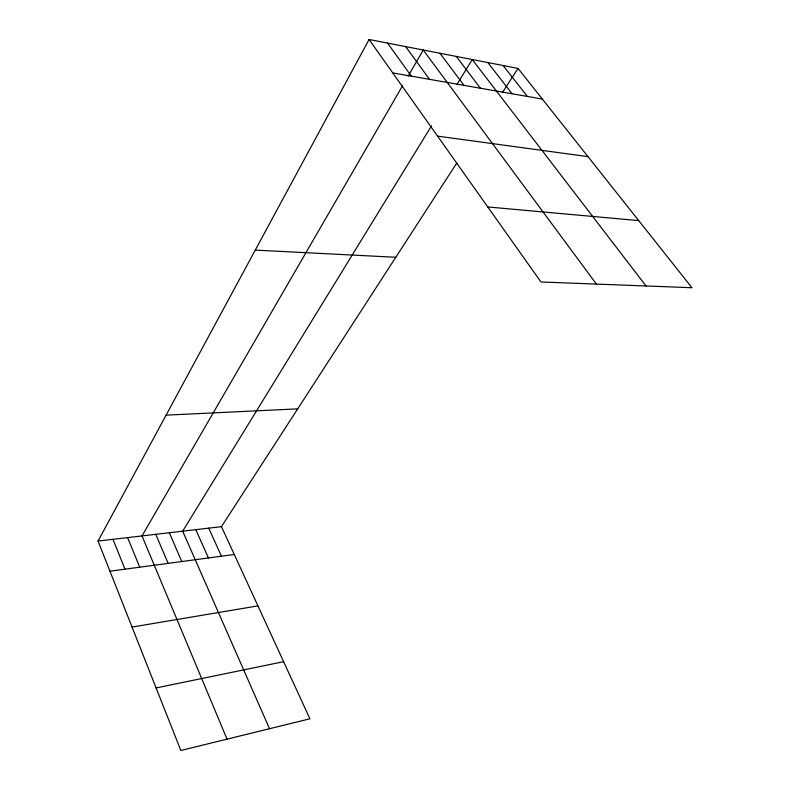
<?xml version="1.0" encoding="UTF-8"?>
<svg xmlns="http://www.w3.org/2000/svg" width="790" height="790" viewBox="0 0 790 790"><rect width="100%" height="100%" fill="white"/><g stroke="black" fill="none" stroke-linecap="round" stroke-linejoin="round"><path stroke-width="1.19" d="M456.827 162.987L221.457 526.654L309.917 718.801L180.831 750.5L98.049 541.061L369.078 39.5L518.043 68.414L691.951 287.728L540.952 281.981L369.078 39.5M402.594 85.705L142.012 535.926L227.036 739.154M408.124 76.156L423.252 50.017L596.42 284.094M431.488 125.896L182.668 531.186L269.538 728.716M456.818 84.648L472.232 59.527L646.032 285.98M502.292 92.746L518.043 68.414M156.104 687.932L283.62 661.684M132.039 627.062L257.935 605.89M109.958 571.2L234.275 554.481M98.049 541.061L221.457 526.654M166.078 415.155L297.702 408.855M255.269 250.104L395.81 257.273M487.766 206.95L638.725 220.608M437.571 136.127L587.997 156.637M392.768 72.917L542.335 99.056M503.102 65.521L527.374 96.439M487.845 62.558L512.068 93.763M456.274 56.426L480.399 88.233M439.951 53.256L464.007 85.369M405.625 46.59L429.523 79.346M387.574 43.095L411.373 76.166M208.728 528.145L221.457 556.209M195.802 529.656L208.442 557.957M169.327 532.737L181.789 561.542M155.778 534.326L168.142 563.379M127.605 537.615L139.751 567.2M112.95 539.323L124.988 569.185"/></g></svg>
